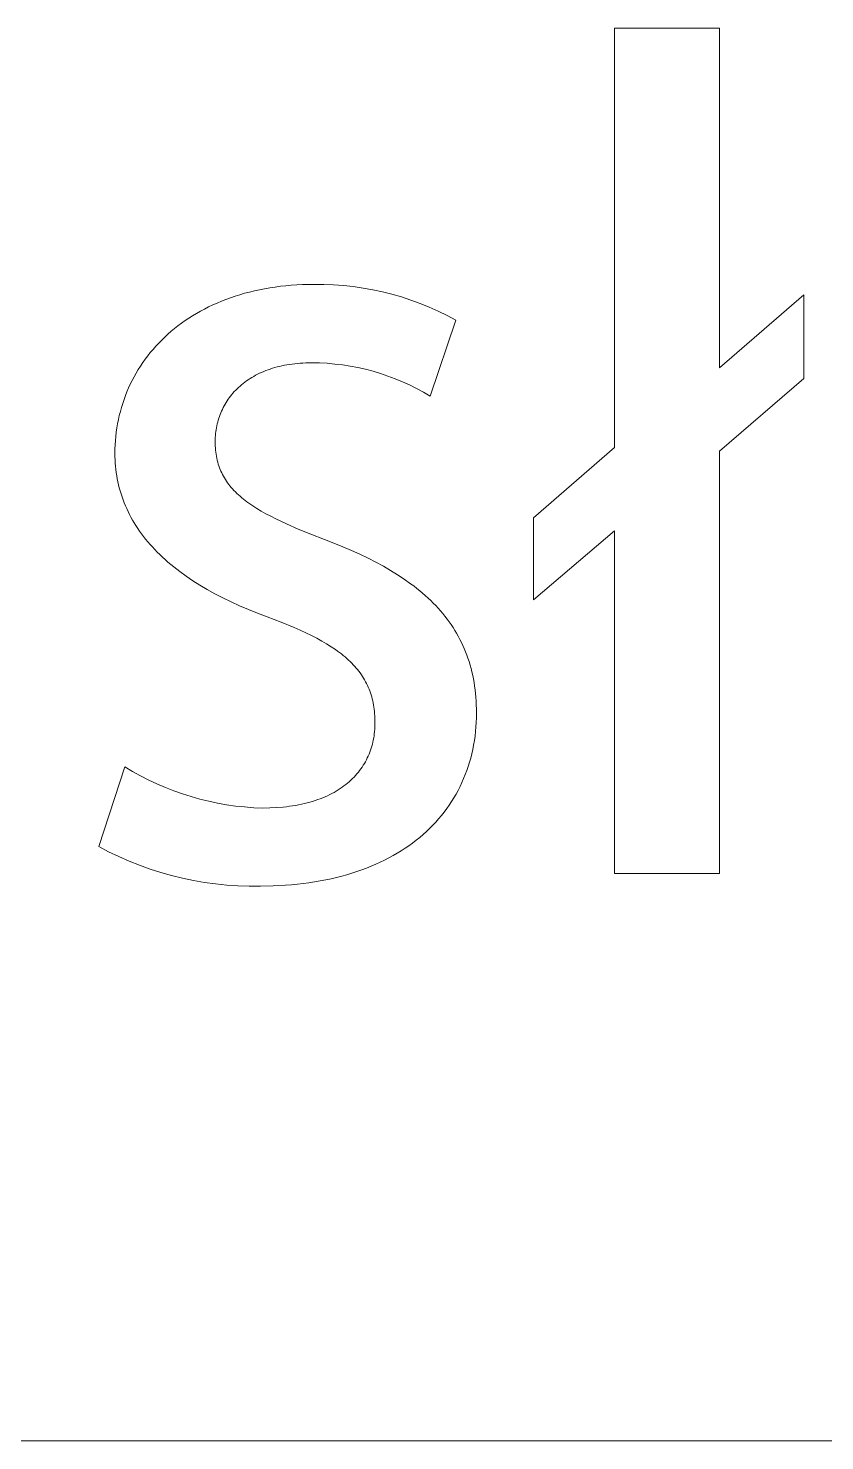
# Model space of a CAD drawing. Header units: millimetres. Extents: x -1421 to 3505, y -683 to 2759.
# Drawn here: x 2571.9 to 2604.8, y -682.8 to -624.3 of the extents above; entities that cross this region are included whole.
import ezdxf

# ---------------------------------------------------------------- set-up
doc = ezdxf.new("R2010")
doc.units = ezdxf.units.MM
doc.header["$MEASUREMENT"] = 0
doc.layers.add('Domyślny', color=7, linetype='Continuous', true_color=0x000000)

msp = doc.modelspace()

# ---------------------------------------------------------------- linework, layer by layer
at = {"layer": 'Domyślny', "color": 18, "lineweight": 15, "true_color": 0x000000}
for p, q in [((2596.146, -641.637), (2596.146, -624.282)), ((2596.146, -624.282), (2600.493, -624.282)), ((2600.493, -624.282), (2600.493, -638.34)), ((2581.042, -635.204), (2581.246, -635.155)), ((2581.246, -635.155), (2581.454, -635.109)), ((2581.454, -635.109), (2581.666, -635.068)), ((2581.666, -635.068), (2581.88, -635.03)), ((2581.88, -635.03), (2582.098, -634.997)), ((2582.098, -634.997), (2582.319, -634.968)), ((2582.319, -634.968), (2582.542, -634.944)), ((2582.542, -634.944), (2582.769, -634.923)), ((2582.769, -634.923), (2583, -634.907)), ((2583, -634.907), (2583.233, -634.896)), ((2583.233, -634.896), (2583.469, -634.889)), ((2583.469, -634.889), (2583.708, -634.887)), ((2583.708, -634.887), (2584.116, -634.889)), ((2584.116, -634.889), (2584.524, -634.906)), ((2584.524, -634.906), (2584.931, -634.936)), ((2584.931, -634.936), (2585.337, -634.981)), ((2585.337, -634.981), (2585.741, -635.039)), ((2585.741, -635.039), (2586.142, -635.111)), ((2586.142, -635.111), (2586.541, -635.197)), ((2579.349, -635.821), (2579.523, -635.738)), ((2579.523, -635.738), (2579.701, -635.659)), ((2579.701, -635.659), (2579.883, -635.583)), ((2579.883, -635.583), (2580.067, -635.51)), ((2580.067, -635.51), (2580.255, -635.441)), ((2580.255, -635.441), (2580.447, -635.376)), ((2580.447, -635.376), (2580.642, -635.315)), ((2580.642, -635.315), (2580.84, -635.258)), ((2580.84, -635.258), (2581.042, -635.204)), ((2586.541, -635.197), (2586.937, -635.297)), ((2586.937, -635.297), (2587.329, -635.41)), ((2587.329, -635.41), (2587.717, -635.536)), ((2587.717, -635.536), (2588.101, -635.676)), ((2588.101, -635.676), (2588.479, -635.829)), ((2600.493, -638.34), (2603.987, -635.321)), ((2603.987, -635.321), (2603.987, -638.782)), ((2578.376, -636.39), (2578.529, -636.287)), ((2578.529, -636.287), (2578.686, -636.187)), ((2578.686, -636.187), (2578.846, -636.091)), ((2578.846, -636.091), (2579.01, -635.998)), ((2579.01, -635.998), (2579.178, -635.908)), ((2579.178, -635.908), (2579.349, -635.821)), ((2588.479, -635.829), (2588.852, -635.994)), ((2588.852, -635.994), (2589.219, -636.172)), ((2589.219, -636.172), (2589.58, -636.363)), ((2577.666, -636.949), (2577.8, -636.832)), ((2577.8, -636.832), (2577.939, -636.717)), ((2577.939, -636.717), (2578.081, -636.605)), ((2578.081, -636.605), (2578.227, -636.496)), ((2578.227, -636.496), (2578.376, -636.39)), ((2589.58, -636.363), (2588.514, -639.512)), ((2577.049, -637.579), (2577.165, -637.448)), ((2577.165, -637.448), (2577.284, -637.319)), ((2577.284, -637.319), (2577.408, -637.193)), ((2577.408, -637.193), (2577.535, -637.07)), ((2577.535, -637.07), (2577.666, -636.949)), ((2576.625, -638.129), (2576.725, -637.988)), ((2576.725, -637.988), (2576.829, -637.849)), ((2576.829, -637.849), (2576.937, -637.713)), ((2576.937, -637.713), (2577.049, -637.579)), ((2576.266, -638.715), (2576.349, -638.566)), ((2576.349, -638.566), (2576.437, -638.418)), ((2576.437, -638.418), (2576.529, -638.272)), ((2576.529, -638.272), (2576.625, -638.129)), ((2581.296, -638.653), (2581.217, -638.696)), ((2581.377, -638.611), (2581.296, -638.653)), ((2581.459, -638.57), (2581.377, -638.611)), ((2581.544, -638.532), (2581.459, -638.57)), ((2581.63, -638.494), (2581.544, -638.532)), ((2581.719, -638.459), (2581.63, -638.494)), ((2581.809, -638.425), (2581.719, -638.459)), ((2581.9, -638.393), (2581.809, -638.425)), ((2581.994, -638.363), (2581.9, -638.393)), ((2582.089, -638.334), (2581.994, -638.363)), ((2582.187, -638.308), (2582.089, -638.334)), ((2582.285, -638.283), (2582.187, -638.308)), ((2582.386, -638.259), (2582.285, -638.283)), ((2582.489, -638.238), (2582.386, -638.259)), ((2582.593, -638.219), (2582.489, -638.238)), ((2582.699, -638.202), (2582.593, -638.219)), ((2582.807, -638.186), (2582.699, -638.202)), ((2582.916, -638.173), (2582.807, -638.186)), ((2583.027, -638.161), (2582.916, -638.173)), ((2583.14, -638.152), (2583.027, -638.161)), ((2583.255, -638.144), (2583.14, -638.152)), ((2583.372, -638.139), (2583.255, -638.144)), ((2583.49, -638.136), (2583.372, -638.139)), ((2583.61, -638.135), (2583.49, -638.136)), ((2583.932, -638.14), (2583.61, -638.135)), ((2584.254, -638.157), (2583.932, -638.14)), ((2584.575, -638.185), (2584.254, -638.157)), ((2584.895, -638.224), (2584.575, -638.185)), ((2585.214, -638.273), (2584.895, -638.224)), ((2585.53, -638.334), (2585.214, -638.273)), ((2585.845, -638.405), (2585.53, -638.334)), ((2586.156, -638.487), (2585.845, -638.405)), ((2586.465, -638.579), (2586.156, -638.487)), ((2586.771, -638.682), (2586.465, -638.579)), ((2587.073, -638.796), (2586.771, -638.682)), ((2575.971, -639.335), (2576.038, -639.177)), ((2576.038, -639.177), (2576.11, -639.021)), ((2576.11, -639.021), (2576.186, -638.867)), ((2576.186, -638.867), (2576.266, -638.715)), ((2580.47, -639.269), (2580.413, -639.329)), ((2580.528, -639.21), (2580.47, -639.269)), ((2580.589, -639.152), (2580.528, -639.21)), ((2580.651, -639.096), (2580.589, -639.152)), ((2580.715, -639.041), (2580.651, -639.096)), ((2580.781, -638.988), (2580.715, -639.041)), ((2580.849, -638.936), (2580.781, -638.988)), ((2580.919, -638.885), (2580.849, -638.936)), ((2580.991, -638.835), (2580.919, -638.885)), ((2581.064, -638.787), (2580.991, -638.835)), ((2581.14, -638.741), (2581.064, -638.787)), ((2581.217, -638.696), (2581.14, -638.741)), ((2587.37, -638.919), (2587.073, -638.796)), ((2587.664, -639.053), (2587.37, -638.919)), ((2587.952, -639.196), (2587.664, -639.053)), ((2588.236, -639.35), (2587.952, -639.196)), ((2603.987, -638.782), (2600.493, -641.801)), ((2575.743, -639.984), (2575.794, -639.819)), ((2575.794, -639.819), (2575.849, -639.656)), ((2575.849, -639.656), (2575.908, -639.495)), ((2575.908, -639.495), (2575.971, -639.335)), ((2580.029, -639.849), (2579.99, -639.919)), ((2580.071, -639.781), (2580.029, -639.849)), ((2580.114, -639.713), (2580.071, -639.781)), ((2580.159, -639.646), (2580.114, -639.713)), ((2580.206, -639.58), (2580.159, -639.646)), ((2580.255, -639.516), (2580.206, -639.58)), ((2580.306, -639.452), (2580.255, -639.516)), ((2580.358, -639.39), (2580.306, -639.452)), ((2580.413, -639.329), (2580.358, -639.39)), ((2588.514, -639.512), (2588.236, -639.35)), ((2575.617, -640.488), (2575.655, -640.318)), ((2575.655, -640.318), (2575.697, -640.15)), ((2575.697, -640.15), (2575.743, -639.984)), ((2579.771, -640.434), (2579.747, -640.51)), ((2579.796, -640.358), (2579.771, -640.434)), ((2579.824, -640.282), (2579.796, -640.358)), ((2579.853, -640.208), (2579.824, -640.282)), ((2579.884, -640.134), (2579.853, -640.208)), ((2579.918, -640.062), (2579.884, -640.134)), ((2579.953, -639.99), (2579.918, -640.062)), ((2579.99, -639.919), (2579.953, -639.99)), ((2575.51, -641.18), (2575.53, -641.005)), ((2575.53, -641.005), (2575.555, -640.831)), ((2575.555, -640.831), (2575.584, -640.659)), ((2575.584, -640.659), (2575.617, -640.488)), ((2579.649, -640.986), (2579.64, -641.067)), ((2579.661, -640.905), (2579.649, -640.986)), ((2579.674, -640.825), (2579.661, -640.905)), ((2579.689, -640.745), (2579.674, -640.825)), ((2579.707, -640.666), (2579.689, -640.745)), ((2579.726, -640.588), (2579.707, -640.666)), ((2579.747, -640.51), (2579.726, -640.588)), ((2575.476, -641.711), (2575.483, -641.533)), ((2575.483, -641.533), (2575.494, -641.356)), ((2575.494, -641.356), (2575.51, -641.18)), ((2579.625, -641.315), (2579.624, -641.399)), ((2579.624, -641.399), (2579.625, -641.49)), ((2579.628, -641.232), (2579.625, -641.315)), ((2579.625, -641.49), (2579.628, -641.58)), ((2579.633, -641.15), (2579.628, -641.232)), ((2579.628, -641.58), (2579.633, -641.669)), ((2579.64, -641.067), (2579.633, -641.15)), ((2575.474, -641.891), (2575.476, -641.711)), ((2575.475, -642.024), (2575.474, -641.891)), ((2575.48, -642.157), (2575.475, -642.024)), ((2575.487, -642.289), (2575.48, -642.157)), ((2579.633, -641.669), (2579.64, -641.756)), ((2579.64, -641.756), (2579.65, -641.841)), ((2579.65, -641.841), (2579.661, -641.925)), ((2579.661, -641.925), (2579.675, -642.008)), ((2579.675, -642.008), (2579.69, -642.09)), ((2579.69, -642.09), (2579.708, -642.17)), ((2579.708, -642.17), (2579.728, -642.248)), ((2592.8, -644.556), (2596.146, -641.637)), ((2600.493, -641.801), (2600.493, -659.286)), ((2575.498, -642.42), (2575.487, -642.289)), ((2575.511, -642.551), (2575.498, -642.42)), ((2575.528, -642.68), (2575.511, -642.551)), ((2575.547, -642.809), (2575.528, -642.68)), ((2579.728, -642.248), (2579.75, -642.326)), ((2579.75, -642.326), (2579.774, -642.402)), ((2579.774, -642.402), (2579.801, -642.478)), ((2579.801, -642.478), (2579.829, -642.552)), ((2579.829, -642.552), (2579.86, -642.624)), ((2579.86, -642.624), (2579.893, -642.696)), ((2579.893, -642.696), (2579.928, -642.767)), ((2579.928, -642.767), (2579.965, -642.836)), ((2575.569, -642.937), (2575.547, -642.809)), ((2575.595, -643.065), (2575.569, -642.937)), ((2575.623, -643.191), (2575.595, -643.065)), ((2575.655, -643.317), (2575.623, -643.191)), ((2575.69, -643.442), (2575.655, -643.317)), ((2579.965, -642.836), (2580.004, -642.905)), ((2580.004, -642.905), (2580.046, -642.973)), ((2580.046, -642.973), (2580.09, -643.039)), ((2580.09, -643.039), (2580.136, -643.105)), ((2580.136, -643.105), (2580.184, -643.17)), ((2580.184, -643.17), (2580.234, -643.234)), ((2580.234, -643.234), (2580.287, -643.298)), ((2580.287, -643.298), (2580.342, -643.36)), ((2580.342, -643.36), (2580.399, -643.422)), ((2575.727, -643.566), (2575.69, -643.442)), ((2575.768, -643.69), (2575.727, -643.566)), ((2575.811, -643.812), (2575.768, -643.69)), ((2575.858, -643.934), (2575.811, -643.812)), ((2575.908, -644.055), (2575.858, -643.934)), ((2580.399, -643.422), (2580.458, -643.483)), ((2580.458, -643.483), (2580.52, -643.543)), ((2580.52, -643.543), (2580.584, -643.602)), ((2580.584, -643.602), (2580.65, -643.661)), ((2580.65, -643.661), (2580.719, -643.72)), ((2580.719, -643.72), (2580.789, -643.778)), ((2580.789, -643.778), (2580.862, -643.835)), ((2580.862, -643.835), (2580.938, -643.891)), ((2580.938, -643.891), (2581.015, -643.948)), ((2581.015, -643.948), (2581.177, -644.059)), ((2575.961, -644.175), (2575.908, -644.055)), ((2576.017, -644.294), (2575.961, -644.175)), ((2576.076, -644.412), (2576.017, -644.294)), ((2576.138, -644.53), (2576.076, -644.412)), ((2576.203, -644.646), (2576.138, -644.53)), ((2581.177, -644.059), (2581.349, -644.168)), ((2581.349, -644.168), (2581.53, -644.277)), ((2581.53, -644.277), (2581.72, -644.384)), ((2581.72, -644.384), (2581.92, -644.49)), ((2581.92, -644.49), (2582.129, -644.596)), ((2576.271, -644.762), (2576.203, -644.646)), ((2576.342, -644.877), (2576.271, -644.762)), ((2576.417, -644.991), (2576.342, -644.877)), ((2576.494, -645.104), (2576.417, -644.991)), ((2576.575, -645.216), (2576.494, -645.104)), ((2582.129, -644.596), (2582.576, -644.807)), ((2582.576, -644.807), (2583.062, -645.018)), ((2583.062, -645.018), (2583.586, -645.232)), ((2592.8, -647.952), (2592.8, -644.556)), ((2596.146, -645.098), (2592.8, -647.952)), ((2596.146, -659.286), (2596.146, -645.098)), ((2576.658, -645.327), (2576.575, -645.216)), ((2576.745, -645.437), (2576.658, -645.327)), ((2576.835, -645.546), (2576.745, -645.437)), ((2576.928, -645.655), (2576.835, -645.546)), ((2577.024, -645.762), (2576.928, -645.655)), ((2583.586, -645.232), (2584.151, -645.45)), ((2584.151, -645.45), (2584.534, -645.598)), ((2584.534, -645.598), (2584.905, -645.749)), ((2577.123, -645.868), (2577.024, -645.762)), ((2577.225, -645.974), (2577.123, -645.868)), ((2577.331, -646.078), (2577.225, -645.974)), ((2577.439, -646.182), (2577.331, -646.078)), ((2577.551, -646.284), (2577.439, -646.182)), ((2577.666, -646.386), (2577.551, -646.284)), ((2584.905, -645.749), (2585.265, -645.903)), ((2585.265, -645.903), (2585.612, -646.061)), ((2585.612, -646.061), (2585.948, -646.223)), ((2585.948, -646.223), (2586.272, -646.388)), ((2577.784, -646.486), (2577.666, -646.386)), ((2577.905, -646.586), (2577.784, -646.486)), ((2578.157, -646.781), (2577.905, -646.586)), ((2578.422, -646.973), (2578.157, -646.781)), ((2586.272, -646.388), (2586.583, -646.558)), ((2586.583, -646.558), (2586.883, -646.732)), ((2586.883, -646.732), (2587.171, -646.91)), ((2578.699, -647.161), (2578.422, -646.973)), ((2578.989, -647.344), (2578.699, -647.161)), ((2579.292, -647.523), (2578.989, -647.344)), ((2587.171, -646.91), (2587.447, -647.093)), ((2587.447, -647.093), (2587.711, -647.281)), ((2587.711, -647.281), (2587.838, -647.377)), ((2587.838, -647.377), (2587.962, -647.474)), ((2579.608, -647.697), (2579.292, -647.523)), ((2579.936, -647.867), (2579.608, -647.697)), ((2580.277, -648.033), (2579.936, -647.867)), ((2580.632, -648.194), (2580.277, -648.033)), ((2587.962, -647.474), (2588.084, -647.572)), ((2588.084, -647.572), (2588.202, -647.672)), ((2588.202, -647.672), (2588.317, -647.773)), ((2588.317, -647.773), (2588.43, -647.875)), ((2588.43, -647.875), (2588.539, -647.979)), ((2588.539, -647.979), (2588.645, -648.084)), ((2580.999, -648.35), (2580.632, -648.194)), ((2581.379, -648.502), (2580.999, -648.35)), ((2581.772, -648.649), (2581.379, -648.502)), ((2588.645, -648.084), (2588.748, -648.19)), ((2588.748, -648.19), (2588.848, -648.298)), ((2588.848, -648.298), (2588.945, -648.408)), ((2588.945, -648.408), (2589.039, -648.518)), ((2589.039, -648.518), (2589.13, -648.631)), ((2589.13, -648.631), (2589.218, -648.745)), ((2582.352, -648.87), (2581.772, -648.649)), ((2582.887, -649.091), (2582.352, -648.87)), ((2583.138, -649.203), (2582.887, -649.091)), ((2583.378, -649.315), (2583.138, -649.203)), ((2589.218, -648.745), (2589.303, -648.86)), ((2589.303, -648.86), (2589.385, -648.977)), ((2589.385, -648.977), (2589.464, -649.095)), ((2589.464, -649.095), (2589.54, -649.215)), ((2589.54, -649.215), (2589.612, -649.337)), ((2583.607, -649.427), (2583.378, -649.315)), ((2583.826, -649.541), (2583.607, -649.427)), ((2584.034, -649.656), (2583.826, -649.541)), ((2584.232, -649.772), (2584.034, -649.656)), ((2584.419, -649.89), (2584.232, -649.772)), ((2589.612, -649.337), (2589.682, -649.461)), ((2589.682, -649.461), (2589.749, -649.586)), ((2589.749, -649.586), (2589.812, -649.712)), ((2589.812, -649.712), (2589.872, -649.841)), ((2584.597, -650.009), (2584.419, -649.89)), ((2584.682, -650.07), (2584.597, -650.009)), ((2584.765, -650.131), (2584.682, -650.07)), ((2584.845, -650.192), (2584.765, -650.131)), ((2584.922, -650.254), (2584.845, -650.192)), ((2584.998, -650.317), (2584.922, -650.254)), ((2585.07, -650.38), (2584.998, -650.317)), ((2585.141, -650.444), (2585.07, -650.38)), ((2589.872, -649.841), (2589.93, -649.971)), ((2589.93, -649.971), (2589.984, -650.103)), ((2589.984, -650.103), (2590.035, -650.237)), ((2590.035, -650.237), (2590.083, -650.372)), ((2590.083, -650.372), (2590.128, -650.509)), ((2585.209, -650.509), (2585.141, -650.444)), ((2585.275, -650.574), (2585.209, -650.509)), ((2585.338, -650.639), (2585.275, -650.574)), ((2585.399, -650.706), (2585.338, -650.639)), ((2585.458, -650.773), (2585.399, -650.706)), ((2585.514, -650.841), (2585.458, -650.773)), ((2585.568, -650.91), (2585.514, -650.841)), ((2585.62, -650.979), (2585.568, -650.91)), ((2590.128, -650.509), (2590.17, -650.649)), ((2590.17, -650.649), (2590.209, -650.79)), ((2590.209, -650.79), (2590.245, -650.933)), ((2590.245, -650.933), (2590.277, -651.077)), ((2585.67, -651.05), (2585.62, -650.979)), ((2585.718, -651.121), (2585.67, -651.05)), ((2585.763, -651.193), (2585.718, -651.121)), ((2585.806, -651.266), (2585.763, -651.193)), ((2585.847, -651.34), (2585.806, -651.266)), ((2585.886, -651.415), (2585.847, -651.34)), ((2585.922, -651.491), (2585.886, -651.415)), ((2585.957, -651.567), (2585.922, -651.491)), ((2590.277, -651.077), (2590.307, -651.224)), ((2590.307, -651.224), (2590.334, -651.373)), ((2590.334, -651.373), (2590.357, -651.523)), ((2590.357, -651.523), (2590.377, -651.676)), ((2585.989, -651.645), (2585.957, -651.567)), ((2586.019, -651.724), (2585.989, -651.645)), ((2586.048, -651.804), (2586.019, -651.724)), ((2586.074, -651.885), (2586.048, -651.804)), ((2586.098, -651.967), (2586.074, -651.885)), ((2586.12, -652.05), (2586.098, -651.967)), ((2586.14, -652.134), (2586.12, -652.05)), ((2586.158, -652.22), (2586.14, -652.134)), ((2590.377, -651.676), (2590.394, -651.831)), ((2590.394, -651.831), (2590.408, -651.987)), ((2590.408, -651.987), (2590.419, -652.146)), ((2586.174, -652.306), (2586.158, -652.22)), ((2586.188, -652.394), (2586.174, -652.306)), ((2586.201, -652.483), (2586.188, -652.394)), ((2586.211, -652.574), (2586.201, -652.483)), ((2586.219, -652.665), (2586.211, -652.574)), ((2586.226, -652.758), (2586.219, -652.665)), ((2590.419, -652.146), (2590.427, -652.307)), ((2590.427, -652.307), (2590.432, -652.47)), ((2590.433, -652.635), (2590.431, -652.83)), ((2590.432, -652.47), (2590.433, -652.635)), ((2586.224, -653.317), (2586.23, -653.227)), ((2586.23, -652.852), (2586.226, -652.758)), ((2586.233, -652.948), (2586.23, -652.852)), ((2586.23, -653.227), (2586.233, -653.136)), ((2586.234, -653.045), (2586.233, -652.948)), ((2586.233, -653.136), (2586.234, -653.045)), ((2590.412, -653.215), (2590.395, -653.405)), ((2590.424, -653.023), (2590.412, -653.215)), ((2590.431, -652.83), (2590.424, -653.023)), ((2586.125, -653.928), (2586.146, -653.843)), ((2586.146, -653.843), (2586.164, -653.757)), ((2586.164, -653.757), (2586.181, -653.67)), ((2586.181, -653.67), (2586.195, -653.583)), ((2586.195, -653.583), (2586.207, -653.495)), ((2586.207, -653.495), (2586.217, -653.406)), ((2586.217, -653.406), (2586.224, -653.317)), ((2590.347, -653.778), (2590.317, -653.962)), ((2590.374, -653.592), (2590.347, -653.778)), ((2590.395, -653.405), (2590.374, -653.592)), ((2585.918, -654.498), (2585.954, -654.419)), ((2585.954, -654.419), (2585.988, -654.34)), ((2585.988, -654.34), (2586.02, -654.259)), ((2586.02, -654.259), (2586.05, -654.178)), ((2586.05, -654.178), (2586.077, -654.095)), ((2586.077, -654.095), (2586.102, -654.012)), ((2586.102, -654.012), (2586.125, -653.928)), ((2590.241, -654.323), (2590.196, -654.501)), ((2590.281, -654.144), (2590.241, -654.323)), ((2590.317, -653.962), (2590.281, -654.144)), ((2574.801, -658.163), (2575.884, -654.866)), ((2575.884, -654.866), (2576.207, -655.059)), ((2576.207, -655.059), (2576.537, -655.242)), ((2585.546, -655.088), (2585.6, -655.018)), ((2585.6, -655.018), (2585.652, -654.948)), ((2585.652, -654.948), (2585.702, -654.875)), ((2585.702, -654.875), (2585.75, -654.802)), ((2585.75, -654.802), (2585.795, -654.728)), ((2585.795, -654.728), (2585.838, -654.652)), ((2585.838, -654.652), (2585.879, -654.576)), ((2585.879, -654.576), (2585.918, -654.498)), ((2590.035, -655.02), (2589.972, -655.189)), ((2590.093, -654.849), (2590.035, -655.02)), ((2590.147, -654.676), (2590.093, -654.849)), ((2590.196, -654.501), (2590.147, -654.676)), ((2576.537, -655.242), (2576.872, -655.413)), ((2576.872, -655.413), (2577.213, -655.574)), ((2577.213, -655.574), (2577.559, -655.723)), ((2584.952, -655.657), (2585.027, -655.599)), ((2585.027, -655.599), (2585.1, -655.54)), ((2585.1, -655.54), (2585.171, -655.48)), ((2585.171, -655.48), (2585.239, -655.418)), ((2585.239, -655.418), (2585.305, -655.354)), ((2585.305, -655.354), (2585.369, -655.29)), ((2585.369, -655.29), (2585.43, -655.224)), ((2585.43, -655.224), (2585.489, -655.157)), ((2585.489, -655.157), (2585.546, -655.088)), ((2589.832, -655.519), (2589.756, -655.681)), ((2589.904, -655.355), (2589.832, -655.519)), ((2589.972, -655.189), (2589.904, -655.355)), ((2577.559, -655.723), (2577.91, -655.86)), ((2577.91, -655.86), (2578.265, -655.986)), ((2578.265, -655.986), (2578.624, -656.1)), ((2578.624, -656.1), (2578.987, -656.202)), ((2578.987, -656.202), (2579.353, -656.291)), ((2583.761, -656.261), (2583.867, -656.224)), ((2583.867, -656.224), (2583.97, -656.186)), ((2583.97, -656.186), (2584.072, -656.147)), ((2584.072, -656.147), (2584.17, -656.105)), ((2584.17, -656.105), (2584.267, -656.062)), ((2584.267, -656.062), (2584.36, -656.017)), ((2584.36, -656.017), (2584.452, -655.97)), ((2584.452, -655.97), (2584.541, -655.922)), ((2584.541, -655.922), (2584.628, -655.872)), ((2584.628, -655.872), (2584.713, -655.821)), ((2584.713, -655.821), (2584.795, -655.768)), ((2584.795, -655.768), (2584.875, -655.713)), ((2584.875, -655.713), (2584.952, -655.657)), ((2589.5, -656.151), (2589.405, -656.302)), ((2589.589, -655.997), (2589.5, -656.151)), ((2589.675, -655.84), (2589.589, -655.997)), ((2589.756, -655.681), (2589.675, -655.84)), ((2579.353, -656.291), (2579.721, -656.369)), ((2579.721, -656.369), (2580.092, -656.434)), ((2580.092, -656.434), (2580.465, -656.487)), ((2580.465, -656.487), (2580.84, -656.528)), ((2580.84, -656.528), (2581.216, -656.556)), ((2581.216, -656.556), (2581.592, -656.571)), ((2581.592, -656.571), (2581.884, -656.567)), ((2581.884, -656.567), (2582.166, -656.553)), ((2582.166, -656.553), (2582.438, -656.531)), ((2582.438, -656.531), (2582.57, -656.517)), ((2582.57, -656.517), (2582.7, -656.5)), ((2582.7, -656.5), (2582.828, -656.481)), ((2582.828, -656.481), (2582.953, -656.461)), ((2582.953, -656.461), (2583.076, -656.438)), ((2583.076, -656.438), (2583.196, -656.413)), ((2583.196, -656.413), (2583.314, -656.387)), ((2583.314, -656.387), (2583.429, -656.358)), ((2583.429, -656.358), (2583.542, -656.327)), ((2583.542, -656.327), (2583.653, -656.295)), ((2583.653, -656.295), (2583.761, -656.261)), ((2589.097, -656.741), (2588.985, -656.882)), ((2589.204, -656.597), (2589.097, -656.741)), ((2589.307, -656.451), (2589.204, -656.597)), ((2589.405, -656.302), (2589.307, -656.451)), ((2588.625, -657.287), (2588.496, -657.417)), ((2588.749, -657.155), (2588.625, -657.287)), ((2588.869, -657.02), (2588.749, -657.155)), ((2588.985, -656.882), (2588.869, -657.02)), ((2587.94, -657.905), (2587.791, -658.019)), ((2588.086, -657.787), (2587.94, -657.905)), ((2588.227, -657.667), (2588.086, -657.787)), ((2588.364, -657.543), (2588.227, -657.667)), ((2588.496, -657.417), (2588.364, -657.543)), ((2575.213, -658.379), (2574.801, -658.163)), ((2575.631, -658.58), (2575.213, -658.379)), ((2586.983, -658.543), (2586.809, -658.638)), ((2587.152, -658.445), (2586.983, -658.543)), ((2587.318, -658.343), (2587.152, -658.445)), ((2587.48, -658.238), (2587.318, -658.343)), ((2587.637, -658.13), (2587.48, -658.238)), ((2587.791, -658.019), (2587.637, -658.13)), ((2576.056, -658.767), (2575.631, -658.58)), ((2576.488, -658.939), (2576.056, -658.767)), ((2576.925, -659.096), (2576.488, -658.939)), ((2577.368, -659.238), (2576.925, -659.096)), ((2585.684, -659.134), (2585.483, -659.204)), ((2585.881, -659.06), (2585.684, -659.134)), ((2586.075, -658.983), (2585.881, -659.06)), ((2586.264, -658.902), (2586.075, -658.983)), ((2586.45, -658.817), (2586.264, -658.902)), ((2586.631, -658.729), (2586.45, -658.817)), ((2586.809, -658.638), (2586.631, -658.729)), ((2577.815, -659.364), (2577.368, -659.238)), ((2578.266, -659.475), (2577.815, -659.364)), ((2578.721, -659.57), (2578.266, -659.475)), ((2579.179, -659.649), (2578.721, -659.57)), ((2579.639, -659.712), (2579.179, -659.649)), ((2580.101, -659.759), (2579.639, -659.712)), ((2583.022, -659.726), (2582.776, -659.749)), ((2583.264, -659.698), (2583.022, -659.726)), ((2583.503, -659.666), (2583.264, -659.698)), ((2583.737, -659.631), (2583.503, -659.666)), ((2583.969, -659.591), (2583.737, -659.631)), ((2584.196, -659.547), (2583.969, -659.591)), ((2584.42, -659.5), (2584.196, -659.547)), ((2584.64, -659.448), (2584.42, -659.5)), ((2584.856, -659.393), (2584.64, -659.448)), ((2585.069, -659.334), (2584.856, -659.393)), ((2585.278, -659.271), (2585.069, -659.334)), ((2585.483, -659.204), (2585.278, -659.271)), ((2600.493, -659.286), (2596.146, -659.286)), ((2580.565, -659.79), (2580.101, -659.759)), ((2581.029, -659.804), (2580.565, -659.79)), ((2581.494, -659.803), (2581.029, -659.804)), ((2582.017, -659.794), (2581.494, -659.803)), ((2582.527, -659.768), (2582.017, -659.794)), ((2582.776, -659.749), (2582.527, -659.768)), ((3500.454, -682.77), (-1420.719, -682.77)), ((3500.454, -682.77), (1643.61, -682.77))]:
    msp.add_line(p, q, dxfattribs=at)

doc.saveas('drawing.dxf')
